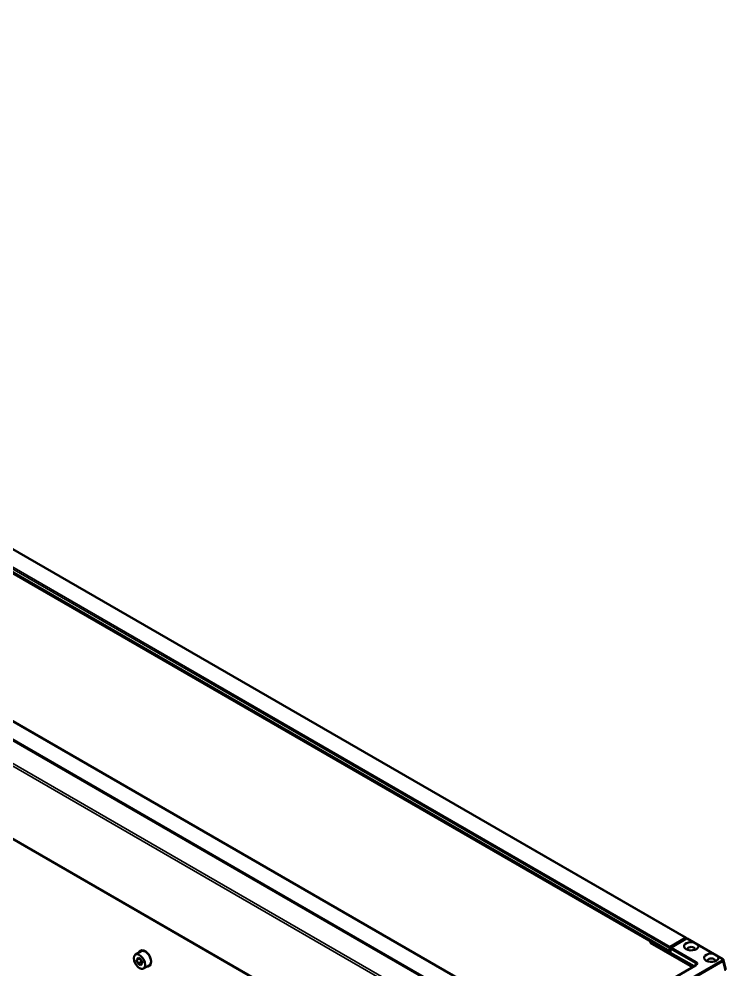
# Model space of a CAD drawing. Header units: millimetres. Extents: x 100 to 5488, y 100 to 4218.
# Drawn here: x 3333.9 to 3632.8, y 3271.1 to 3672.9 of the extents above; entities that cross this region are included whole.
import ezdxf

# ---------------------------------------------------------------- set-up
doc = ezdxf.new("R2010")
doc.units = ezdxf.units.MM
doc.header["$LTSCALE"] = 20
doc.layers.add('Visible (ANSI)', color=7, linetype='Continuous', lineweight=50)
doc.layers.add('Visible Narrow (ANSI)', color=7, linetype='Continuous', lineweight=35)

msp = doc.modelspace()

# ---------------------------------------------------------------- linework, layer by layer
at = {"layer": 'Visible (ANSI)'}
for p, q in [((3615.965, 3284.261), (2942.799, 3672.914)), ((3609.01, 3278.573), (2935.845, 3667.225)), ((2879.776, 3636.527), (3552.942, 3247.875)), ((3609.26, 3280.51), (3615.715, 3284.237)), ((3616.107, 3283.962), (3609.647, 3280.232)), ((3616.053, 3284.141), (3616.108, 3283.962)), ((3616.456, 3283.977), (3616.456, 3283.977)), ((3631.439, 3275.308), (3616.456, 3283.977)), ((3600.775, 3282.225), (3601.129, 3282.429)), ((3600.775, 3282.225), (3600.775, 3282.143)), ((3600.775, 3282.143), (3618.654, 3271.821)), ((3601.482, 3282.633), (3601.129, 3282.429)), ((3601.129, 3282.429), (3605.725, 3279.775)), ((3605.866, 3280.388), (3605.725, 3280.306)), ((3609.29, 3278.248), (3605.725, 3280.306)), ((3605.725, 3280.306), (3605.725, 3279.775)), ((3608.907, 3278.801), (3608.907, 3279.898)), ((3609.331, 3279.704), (3609.288, 3278.267)), ((3383.125, 3277.168), (3385.599, 3278.596)), ((3384.212, 3275.801), (3383.6, 3274.93)), ((3384.66, 3275.542), (3383.6, 3274.93)), ((3384.212, 3275.801), (3385.437, 3275.094)), ((3386.049, 3273.516), (3385.437, 3275.094)), ((3619.33, 3272.211), (3609.34, 3277.979)), ((3383.6, 3274.93), (3384.212, 3273.352)), ((3385.765, 3274.248), (3384.212, 3273.352)), ((3385.437, 3272.645), (3384.212, 3273.352)), ((3385.437, 3272.645), (3386.049, 3273.516)), ((3386.525, 3271.279), (3388.999, 3272.707)), ((3619.964, 3272.577), (3566.224, 3241.551)), ((3631.812, 3274.835), (3631.812, 3274.835)), ((3631.812, 3274.835), (3632.816, 3270.765))]:
    msp.add_line(p, q, dxfattribs=at)
for centre, major_axis, ratio, start_param, end_param in [((3615.715, 3283.828), (0.25, 0.433), 0.5773503, 5.7892439, 7.0685835), ((3387.049, 3275.507), (-1.649, 3.374), 0.6182393, 2.7489129, 6.7614703), ((3387.299, 3275.652), (1.7, -2.944), 0.5773503, 0, 3.1415927), ((3609.26, 3280.102), (0.25, 0.433), 0.5773503, 0.7853982, 2.3561945), ((3618.099, 3280.714), (-3.056, 0), 0.5773503, 4.4651522, 9.6673389), ((3618.099, 3279.49), (1.583, 0), 0.5773503, 5.9274121, 9.7805512), ((3387.299, 3275.652), (-1.875, 3.248), 0.5773503, 0.0286773, 0.4354824), ((3609.26, 3279.006), (-0.25, -0.433), 0.5773503, 5.4977871, 6.4503377), ((3609.481, 3278.061), (-0.2, 0), 0.5771744, 0.112069, 0.7852459), ((3626.584, 3275.815), (-3.056, 0), 0.5773503, 4.4729573, 9.6605307), ((3626.584, 3274.591), (1.583, 0), 0.5773503, 5.9274121, 9.7805512), ((3387.299, 3275.652), (1.875, -3.248), 0.5773503, 5.847703, 6.1831871)]:
    msp.add_ellipse(centre, major_axis=major_axis, ratio=ratio, start_param=start_param, end_param=end_param, dxfattribs=at)
msp.add_ellipse((3384.825, 3274.223), major_axis=(-1.7, 2.944), ratio=0.5773503, dxfattribs=at)
for points, knots in [([(3616.109, 3283.963), (3616.127, 3283.974), (3616.146, 3283.983), (3616.187, 3283.999), (3616.209, 3284.006), (3616.255, 3284.015), (3616.279, 3284.018), (3616.329, 3284.018), (3616.355, 3284.015), (3616.405, 3284.002), (3616.428, 3283.993), (3616.451, 3283.981)], [4.71820613, 4.71820613, 4.71820613, 4.71820613, 4.86949609, 4.86949609, 5.0267024, 5.0267024, 5.1839087, 5.1839087, 5.34111501, 5.34111501, 5.48589552, 5.48589552, 5.48589552, 5.48589552]), ([(3609.331, 3279.704), (3609.332, 3279.747), (3609.339, 3279.789), (3609.361, 3279.871), (3609.376, 3279.911), (3609.413, 3279.988), (3609.435, 3280.025), (3609.486, 3280.094), (3609.514, 3280.126), (3609.576, 3280.185), (3609.609, 3280.211), (3609.647, 3280.232)], [3.1589251, 3.1589251, 3.1589251, 3.1589251, 3.469623, 3.469623, 3.7803208, 3.7803208, 4.0910187, 4.0910187, 4.4017166, 4.4017166, 4.7124145, 4.7124145, 4.7124145, 4.7124145]), ([(3618.847, 3282.425), (3618.948, 3282.411), (3619.045, 3282.382), (3619.269, 3282.302), (3619.393, 3282.246), (3619.757, 3282.066), (3619.985, 3281.933), (3620.379, 3281.705), (3620.577, 3281.591), (3620.823, 3281.419), (3620.896, 3281.361), (3621.002, 3281.249), (3621.041, 3281.199), (3621.067, 3281.138)], [-0.5608719, -0.5608719, -0.5608719, -0.5608719, -0.52932972, -0.52932972, -0.48752687, -0.48752687, -0.40392117, -0.40392117, -0.32031547, -0.32031547, -0.27851262, -0.27851262, -0.24620639, -0.24620639, -0.24620639, -0.24620639]), ([(3629.556, 3276.227), (3629.532, 3276.289), (3629.492, 3276.34), (3629.384, 3276.453), (3629.31, 3276.511), (3629.062, 3276.683), (3628.862, 3276.798), (3628.464, 3277.028), (3628.234, 3277.162), (3627.867, 3277.345), (3627.742, 3277.403), (3627.514, 3277.485), (3627.414, 3277.516), (3627.309, 3277.53)], [0.2481783, 0.2481783, 0.2481783, 0.2481783, 0.28120832, 0.28120832, 0.32341099, 0.32341099, 0.40781633, 0.40781633, 0.49222168, 0.49222168, 0.53442435, 0.53442435, 0.56699802, 0.56699802, 0.56699802, 0.56699802]), ([(3631.439, 3275.308), (3631.531, 3275.255), (3631.615, 3275.185), (3631.71, 3275.064), (3631.737, 3275.022), (3631.781, 3274.933), (3631.799, 3274.885), (3631.811, 3274.835)], [0, 0, 0, 0, 0.033823848, 0.033823848, 0.049425558, 0.049425558, 0.065651251, 0.065651251, 0.065651251, 0.065651251]), ([(3619.964, 3272.577), (3620.018, 3272.608), (3620.064, 3272.64), (3620.144, 3272.703), (3620.177, 3272.734), (3620.229, 3272.793), (3620.249, 3272.82), (3620.276, 3272.868), (3620.285, 3272.889), (3620.295, 3272.924), (3620.297, 3272.939), (3620.297, 3272.954)], [3.14159265, 3.14159265, 3.14159265, 3.14159265, 3.2962037, 3.2962037, 3.45081476, 3.45081476, 3.60542581, 3.60542581, 3.76003686, 3.76003686, 3.91464791, 3.91464791, 3.91464791, 3.91464791])]:
    msp.add_open_spline(points, degree=3, knots=knots, dxfattribs=at)
at = {"layer": 'Visible Narrow (ANSI)'}
for p, q in [((3615.715, 3284.237), (2942.549, 3672.889)), ((2936.095, 3669.162), (3609.26, 3280.51)), ((3608.907, 3279.898), (2935.741, 3668.55)), ((2935.741, 3667.454), (3608.907, 3278.801)), ((3605.725, 3280.265), (2939.277, 3665.039)), ((2944.156, 3661.814), (3601.199, 3282.47)), ((2944.28, 3661.641), (3601.112, 3282.419)), ((2873.072, 3632.776), (3546.237, 3244.124)), ((3552.692, 3247.85), (2879.526, 3636.503)), ((3545.899, 3243.637), (2872.733, 3632.29)), ((3543.912, 3234.096), (2870.747, 3622.748)), ((2870.818, 3623.813), (3543.984, 3235.161)), ((2874.76, 3589.91), (3547.926, 3201.257)), ((3547.938, 3200.764), (2874.772, 3589.416)), ((3616.207, 3283.952), (3609.747, 3280.222)), ((3618.847, 3282.425), (3616.207, 3283.952)), ((3601.482, 3282.633), (3605.725, 3280.183)), ((3609.34, 3277.979), (3609.39, 3279.619)), ((3619.861, 3273.573), (3609.39, 3279.619)), ((3609.747, 3280.222), (3620.214, 3274.179)), ((3627.309, 3277.53), (3621.068, 3281.138)), ((3609.055, 3278.555), (3609.301, 3278.696)), ((3631.187, 3275.285), (3629.557, 3276.227)), ((3562.458, 3235.196), (3631.178, 3274.872)), ((3631.532, 3274.266), (3562.811, 3234.591)), ((3620.214, 3272.553), (3566.474, 3241.526)), ((3619.845, 3272.509), (3619.861, 3273.573)), ((3631.532, 3274.266), (3632.52, 3270.261))]:
    msp.add_line(p, q, dxfattribs=at)
for centre, major_axis, ratio, start_param, end_param in [((3616.207, 3283.789), (-0.1, 0.173), 0.5774071, 5.4977128, 6.2828784), ((3609.531, 3279.698), (-0.2, 0.006), 0.5771926, 0, 0.8025826), ((3609.747, 3280.059), (-0.1, 0.173), 0.5773103, 5.4979854, 6.2831853), ((3609.26, 3270.745), (0.14, 9.276), 0.0153791, 0.6288036, 0.6646052), ((3609.488, 3278.265), (-0.2, 0), 0.5771744, 6.2657373, 6.4310558), ((3631.188, 3274.875), (0.25, 0.433), 0.5779854, 0.0001702, 0.7851135), ((3620.214, 3273.77), (0.25, 0.433), 0.5773503, 0.7853982, 2.3387412), ((3618.806, 3272.965), (1.491, 0), 0.5773503, 6.2708424, 7.0685835), ((3620.214, 3272.144), (-0.25, 0.433), 0.5773503, 5.4977871, 6.2831853), ((3618.806, 3273.366), (1.991, 0), 0.5773503, 5.4977871, 7.0685835), ((3631.178, 3274.463), (-0.25, 0.433), 0.5773503, 3.9444441, 5.4977871)]:
    msp.add_ellipse(centre, major_axis=major_axis, ratio=ratio, start_param=start_param, end_param=end_param, dxfattribs=at)
for points, knots in [([(3616.207, 3283.952), (3616.245, 3283.974), (3616.321, 3284.004), (3616.403, 3284.002), (3616.444, 3283.984), (3616.456, 3283.977)], [0.00026928, 0.00026928, 0.00026928, 0.00026928, 0.25, 0.5, 0.61426138, 0.61426138, 0.61426138, 0.61426138]), ([(3609.39, 3279.619), (3609.391, 3279.672), (3609.401, 3279.73), (3609.42, 3279.789), (3609.438, 3279.848), (3609.465, 3279.907), (3609.498, 3279.963), (3609.531, 3280.018), (3609.57, 3280.07), (3609.612, 3280.115), (3609.655, 3280.159), (3609.701, 3280.196), (3609.747, 3280.222)], [0.00000561, 0.00000561, 0.00000561, 0.00000561, 0.25, 0.25, 0.25, 0.5, 0.5, 0.5, 0.75, 0.75, 0.75, 0.99999507, 0.99999507, 0.99999507, 0.99999507]), ([(3631.188, 3275.284), (3631.208, 3275.273), (3631.225, 3275.261), (3631.24, 3275.249), (3631.263, 3275.23), (3631.281, 3275.211), (3631.295, 3275.191), (3631.301, 3275.182), (3631.306, 3275.173), (3631.311, 3275.164), (3631.324, 3275.137), (3631.331, 3275.109), (3631.331, 3275.081), (3631.331, 3275.077), (3631.331, 3275.073), (3631.331, 3275.07), (3631.328, 3275.038), (3631.316, 3275.006), (3631.296, 3274.976), (3631.294, 3274.974), (3631.293, 3274.971), (3631.291, 3274.969), (3631.272, 3274.942), (3631.245, 3274.916), (3631.211, 3274.892), (3631.201, 3274.885), (3631.19, 3274.878), (3631.178, 3274.872)], [0.00126813, 0.00126813, 0.00126813, 0.00126813, 0.10097162, 0.10097162, 0.10097162, 0.25, 0.25, 0.25, 0.31438718, 0.31438718, 0.31438718, 0.5, 0.5, 0.5, 0.5248581, 0.5248581, 0.5248581, 0.73465201, 0.73465201, 0.73465201, 0.75, 0.75, 0.75, 0.94317218, 0.94317218, 0.94317218, 1, 1, 1, 1]), ([(3631.812, 3274.835), (3631.827, 3274.771), (3631.827, 3274.637), (3631.73, 3274.439), (3631.606, 3274.319), (3631.532, 3274.266)], [0.40193503, 0.40193503, 0.40193503, 0.40193503, 0.6, 0.8, 0.99998027, 0.99998027, 0.99998027, 0.99998027])]:
    msp.add_open_spline(points, degree=3, knots=knots, dxfattribs=at)

doc.saveas('drawing.dxf')
